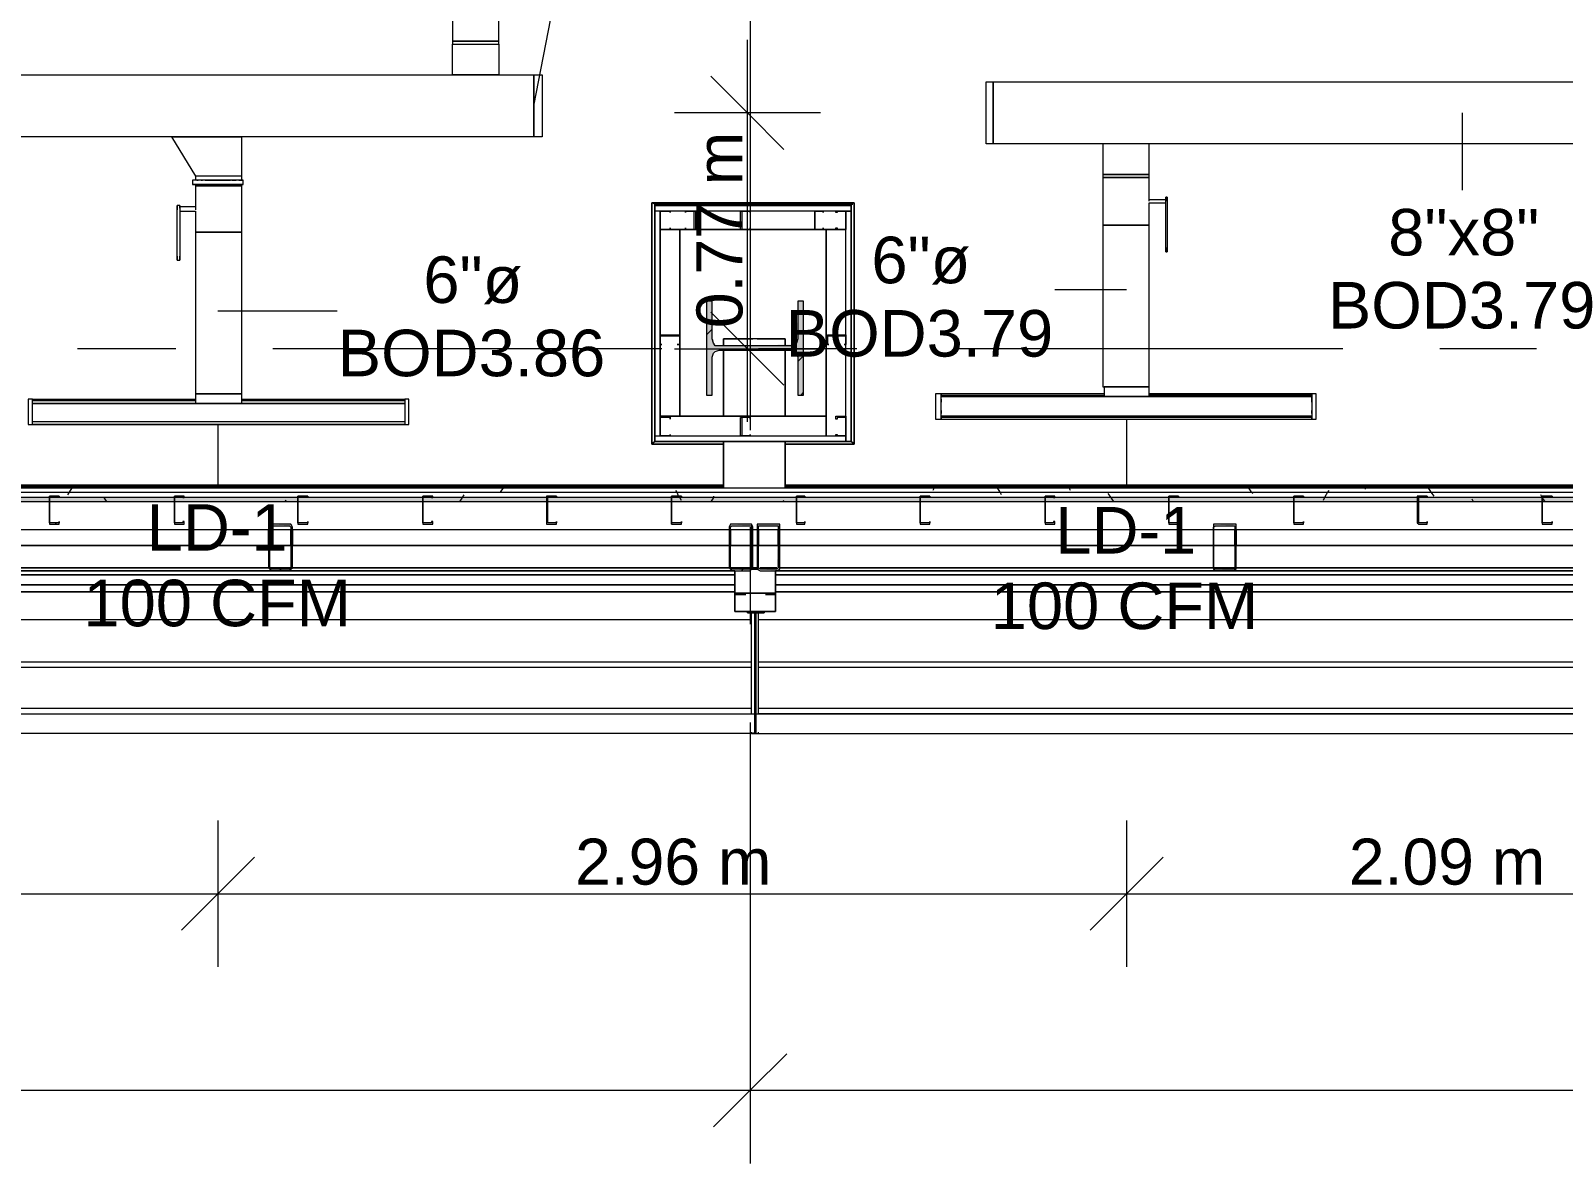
# Model space of a CAD drawing. Header units: metres. Extents: x -2 to 237, y -8 to 52.
# Drawn here: x 35.09 to 40.09, y 7.2 to 10.89 of the extents above; entities that cross this region are included whole.
import ezdxf

# ---------------------------------------------------------------- set-up
doc = ezdxf.new("R2010")
doc.units = ezdxf.units.M
doc.layers.add('HVAC - Ductos', color=5, linetype='Continuous', lineweight=0)
doc.layers.add('PDF4_Text', color=7, linetype='Continuous', lineweight=0)
doc.layers.add('PDF4_Geometry', color=7, linetype='Continuous', lineweight=0, true_color=0xaaaaaa)
doc.layers.add('PDF4_Solid Fills', color=7, linetype='Continuous', lineweight=0, true_color=0xffffff)
doc.styles.add('PDF Helvetica', font='')
doc.styles.get('PDF Helvetica').set_extended_font_data('Helvetica')

msp = doc.modelspace()

# ---------------------------------------------------------------- hatches: boundary and pattern name
at = {"layer": 'PDF4_Solid Fills', "lineweight": 0, "transparency": 33554559}
msp.add_hatch(color=256, dxfattribs=at).paths.add_polyline_path([(37.6145, 9.7028), (37.6145, 10.0098), (37.5961, 10.0098), (37.5915, 9.8769), (37.5824, 9.8678), (37.3258, 9.8632), (37.3258, 9.8724), (37.3212, 9.8724), (37.3212, 9.886), (37.3167, 9.886), (37.3167, 10.0098), (37.2984, 10.0098), (37.2984, 9.7028), (37.3167, 9.7028), (37.3167, 9.8311), (37.3212, 9.8448), (37.3258, 9.8494), (37.5824, 9.8494), (37.5915, 9.8448), (37.5961, 9.8402), (37.5961, 9.7028)])
h = msp.add_hatch(color=256, dxfattribs=at)
h.paths.add_polyline_path([(4.7138, 9.3546), (4.7138, 9.3684), (4.613, 9.3684), (4.613, 9.3546)])
h.paths.add_polyline_path([(51.3915, 9.3684), (51.3915, 9.3546), (52.1978, 9.3546), (52.1978, 9.3684)])
h.paths.add_polyline_path([(52.2024, 9.3684), (52.2024, 9.3546), (54.2275, 9.3546), (54.2275, 9.3684)])
h.paths.add_polyline_path([(54.2321, 9.3684), (54.2321, 9.3546), (56.3763, 9.3546), (56.3763, 9.3684)])
h.paths.add_polyline_path([(49.3618, 9.3684), (49.3618, 9.3546), (51.3869, 9.3546), (51.3869, 9.3684)])
h.paths.add_polyline_path([(47.3321, 9.3684), (47.3321, 9.3546), (49.3572, 9.3546), (49.3572, 9.3684)])
h.paths.add_polyline_path([(46.5212, 9.3684), (46.5212, 9.3546), (47.3275, 9.3546), (47.3275, 9.3684)])
h.paths.add_polyline_path([(44.4915, 9.3684), (44.4915, 9.3546), (46.5166, 9.3546), (46.5166, 9.3684)])
h.paths.add_polyline_path([(42.4619, 9.3684), (42.4619, 9.3546), (44.4869, 9.3546), (44.4869, 9.3684)])
h.paths.add_polyline_path([(41.6509, 9.3684), (41.6509, 9.3546), (42.4573, 9.3546), (42.4573, 9.3684)])
h.paths.add_polyline_path([(39.6212, 9.3684), (39.6212, 9.3546), (41.6463, 9.3546), (41.6463, 9.3684)])
h.paths.add_polyline_path([(36.7806, 9.3684), (36.7806, 9.3546), (39.6167, 9.3546), (39.6167, 9.3684)])
h.paths.add_polyline_path([(34.751, 9.3684), (34.751, 9.3546), (36.776, 9.3546), (36.776, 9.3684)])
h.paths.add_polyline_path([(31.9104, 9.3684), (31.9104, 9.3546), (34.7464, 9.3546), (34.7464, 9.3684)])
h.paths.add_polyline_path([(29.8807, 9.3684), (29.8807, 9.3546), (31.9058, 9.3546), (31.9058, 9.3684)])
h.paths.add_polyline_path([(29.0697, 9.3684), (29.0697, 9.3546), (29.8761, 9.3546), (29.8761, 9.3684)])
h.paths.add_polyline_path([(27.0401, 9.3684), (27.0401, 9.3546), (29.0652, 9.3546), (29.0652, 9.3684)])
h.paths.add_polyline_path([(25.0105, 9.3684), (25.0105, 9.3546), (27.0355, 9.3546), (27.0355, 9.3684)])
h.paths.add_polyline_path([(24.1995, 9.3684), (24.1995, 9.3546), (25.0059, 9.3546), (25.0059, 9.3684)])
h.paths.add_polyline_path([(22.1698, 9.3684), (22.1698, 9.3546), (24.1949, 9.3546), (24.1949, 9.3684)])
h.paths.add_polyline_path([(20.1402, 9.3684), (20.1402, 9.3546), (22.1652, 9.3546), (22.1652, 9.3684)])
h.paths.add_polyline_path([(19.3292, 9.3684), (19.3292, 9.3546), (20.1356, 9.3546), (20.1356, 9.3684)])
h.paths.add_polyline_path([(17.2996, 9.3684), (17.2996, 9.3546), (19.3247, 9.3546), (19.3247, 9.3684)])
h.paths.add_polyline_path([(14.4589, 9.3684), (14.4589, 9.3546), (17.295, 9.3546), (17.295, 9.3684)])
h.paths.add_polyline_path([(12.4293, 9.3684), (12.4293, 9.3546), (14.4543, 9.3546), (14.4543, 9.3684)])
h.paths.add_polyline_path([(9.5887, 9.3684), (9.5887, 9.3546), (12.4247, 9.3546), (12.4247, 9.3684)])
h.paths.add_polyline_path([(7.559, 9.3684), (7.559, 9.3546), (9.5841, 9.3546), (9.5841, 9.3684)])
h.paths.add_polyline_path([(6.7481, 9.3684), (6.7481, 9.3546), (7.5544, 9.3546), (7.5544, 9.3684)])
h.paths.add_polyline_path([(4.7184, 9.3684), (4.7184, 9.3546), (6.7435, 9.3546), (6.7435, 9.3684)])
h = msp.add_hatch(color=256, dxfattribs=at)
h.paths.add_polyline_path([(35.9422, 9.1393), (35.9468, 9.2722), (35.9422, 9.2722)])
h.paths.add_polyline_path([(35.9376, 9.1393), (35.9422, 9.1347), (35.9422, 9.1393)])
h.paths.add_polyline_path([(35.8781, 9.1347), (35.9367, 9.1302), (35.9376, 9.1302), (35.9376, 9.1347)])
h.paths.add_polyline_path([(35.9468, 9.2768), (35.9468, 9.2813), (35.8781, 9.2813)])
h.paths.add_polyline_path([(35.8735, 9.2722), (35.8689, 9.2722), (35.8689, 9.1393)])
h = msp.add_hatch(color=256, dxfattribs=at)
h.paths.add_polyline_path([(37.445, 9.2722), (37.445, 9.1347), (37.4495, 9.2722)])
h.paths.add_polyline_path([(37.3763, 9.2722), (37.3717, 9.2722), (37.3717, 9.1393)])
h.paths.add_polyline_path([(37.4495, 9.2768), (37.4495, 9.2813), (37.445, 9.2813)])
h.paths.add_polyline_path([(37.4404, 9.2768), (37.4404, 9.2813), (37.3763, 9.2813)])
h.paths.add_polyline_path([(37.3809, 9.1347), (37.3809, 9.1393), (37.3763, 9.1393)])
h.paths.add_polyline_path([(37.3809, 9.1347), (37.4395, 9.1302), (37.4404, 9.1302), (37.4404, 9.1347)])
h = msp.add_hatch(color=256, dxfattribs=at)
h.paths.add_polyline_path([(37.5275, 9.1393), (37.5366, 9.1347), (37.5366, 9.2813), (37.4633, 9.2813), (37.4633, 9.1347), (37.4725, 9.1393), (37.4679, 9.1393), (37.4679, 9.2768), (37.5321, 9.2768)])
h.paths.add_polyline_path([(37.4725, 9.1347), (37.5266, 9.1302), (37.5275, 9.1302), (37.5275, 9.1347)])
h = msp.add_hatch(color=256, dxfattribs=at)
h.paths.add_polyline_path([(39.0257, 9.2722), (39.0211, 9.2722), (39.0211, 9.1347), (39.0257, 9.2717)])
h.paths.add_polyline_path([(39.0211, 9.2813), (39.0257, 9.2768), (39.0257, 9.2813)])
h.paths.add_polyline_path([(39.0165, 9.2768), (39.0165, 9.2813), (38.9523, 9.2813)])
h.paths.add_polyline_path([(38.9523, 9.1393), (38.9569, 9.1347), (38.9569, 9.1393)])
h.paths.add_polyline_path([(38.9569, 9.1347), (39.0156, 9.1302), (39.0165, 9.1302), (39.0165, 9.1347)])

# ---------------------------------------------------------------- linework, layer by layer
at = {"layer": 'HVAC - Ductos', "lineweight": 0}
for points in [[(36.7348, 10.6467), (36.8768, 11.3797)], [(37.4404, 11.3018), (37.4404, 11.0636), (37.4404, 10.8299)], [(36.4691, 10.9261), (36.4691, 10.8574), (36.4737, 10.8574), (36.4829, 10.8574), (36.492, 10.8574), (36.5103, 10.8574), (36.5287, 10.8574), (36.547, 10.8574), (36.5653, 10.8574), (36.5836, 10.8574), (36.6019, 10.8574), (36.6111, 10.8574), (36.6203, 10.8574), (36.6203, 11.0086)], [(37.4312, 9.6157), (37.4312, 10.862)], [(37.3121, 10.7428), (37.4312, 10.6237), (37.5503, 10.5046)], [(37.6695, 10.6237), (37.4312, 10.6237), (37.193, 10.6237)], [(39.7633, 10.6237), (39.7633, 10.3718)], [(35.7818, 10.4176), (35.7818, 10.5458), (35.7772, 10.5458), (35.7589, 10.5458), (35.736, 10.5458), (35.704, 10.5458), (35.6306, 10.5458), (35.5986, 10.5458), (35.5757, 10.5458), (35.5574, 10.5458), (35.5528, 10.5458), (35.6306, 10.4176)], [(35.5528, 10.5458), (35.5574, 10.5458), (35.5757, 10.5458), (35.5986, 10.5458), (35.6306, 10.5458), (35.704, 10.5458), (35.736, 10.5458), (35.7589, 10.5458), (35.7772, 10.5458), (35.7818, 10.5458)], [(35.7726, 10.4038), (35.7772, 10.4038), (35.7818, 10.4038), (35.7818, 10.4176), (35.7772, 10.4176), (35.7726, 10.4176), (35.7589, 10.4176), (35.7452, 10.4176), (35.7269, 10.4176), (35.704, 10.4176), (35.6856, 10.4176), (35.6673, 10.4176), (35.6536, 10.4176), (35.6398, 10.4176), (35.6306, 10.4176), (35.6306, 10.4038), (35.626, 10.4038), (35.6215, 10.4038)], [(35.7818, 10.4038), (35.7864, 10.4038), (35.7772, 10.4038), (35.7635, 10.4038), (35.7452, 10.4038), (35.7269, 10.4038), (35.704, 10.4038), (35.6856, 10.4038), (35.6627, 10.4038), (35.649, 10.4038), (35.6352, 10.4038), (35.626, 10.4038), (35.6215, 10.4038), (35.6215, 10.39), (35.626, 10.39), (35.6306, 10.39)], [(35.6352, 10.4038), (35.6398, 10.4038)], [(35.649, 10.4038), (35.6536, 10.4038)], [(35.6627, 10.4038), (35.6673, 10.4038), (35.6856, 10.4038), (35.704, 10.4038), (35.7269, 10.4038), (35.7452, 10.4038)], [(35.681, 10.4176), (35.6764, 10.4176), (35.6719, 10.4176)], [(35.736, 10.4176), (35.7315, 10.4176)], [(35.7498, 10.4038), (35.7589, 10.4038), (35.7635, 10.4038)], [(35.7864, 10.39), (35.7864, 10.4038)], [(38.7965, 10.3351), (38.7965, 10.3396), (38.7416, 10.3396), (38.7416, 10.413), (38.7324, 10.413), (38.7232, 10.413), (38.7049, 10.413), (38.6866, 10.413), (38.6683, 10.413), (38.6499, 10.413), (38.6316, 10.413), (38.6133, 10.413), (38.5995, 10.413), (38.5949, 10.413), (38.5904, 10.413), (38.5904, 10.2572), (38.5949, 10.2572), (38.5995, 10.2572), (38.6133, 10.2572), (38.6316, 10.2572), (38.6499, 10.2572), (38.6683, 10.2572), (38.6866, 10.2572), (38.7049, 10.2572), (38.7232, 10.2572), (38.7324, 10.2572), (38.7416, 10.2572), (38.7416, 10.3305), (38.7965, 10.3305)], [(35.5802, 10.303), (35.6306, 10.303), (35.6306, 10.2343), (35.6398, 10.2343), (35.6536, 10.2343), (35.6673, 10.2343), (35.6856, 10.2343), (35.704, 10.2343), (35.7269, 10.2343), (35.7452, 10.2343), (35.7589, 10.2343), (35.7726, 10.2343), (35.7772, 10.2343), (35.7818, 10.2343), (35.7818, 10.3854), (35.7772, 10.3854), (35.7818, 10.3854), (35.7772, 10.3854), (35.7726, 10.3854), (35.7589, 10.3854), (35.7452, 10.3854), (35.7269, 10.3854), (35.704, 10.3854), (35.6856, 10.3854), (35.6673, 10.3854), (35.6536, 10.3854), (35.6398, 10.3854), (35.6306, 10.3854), (35.6306, 10.3168), (35.5802, 10.3168), (35.5802, 10.3122), (35.5802, 10.3076)], [(35.7818, 10.39), (35.7772, 10.39), (35.7726, 10.39), (35.7589, 10.39), (35.7452, 10.39), (35.7269, 10.39), (35.704, 10.39), (35.6856, 10.39), (35.6673, 10.39), (35.6536, 10.39), (35.6398, 10.39), (35.6306, 10.39), (35.6306, 10.3854), (35.6398, 10.3854), (35.6536, 10.3854), (35.6673, 10.3854), (35.6856, 10.3854), (35.704, 10.3854), (35.7269, 10.3854), (35.7452, 10.3854), (35.7589, 10.3854), (35.7726, 10.3854), (35.7772, 10.3854), (35.7818, 10.3854), (35.7818, 10.39), (35.7772, 10.39), (35.7864, 10.39), (35.7772, 10.39), (35.7635, 10.39), (35.7452, 10.39), (35.7269, 10.39), (35.704, 10.39), (35.6856, 10.39), (35.6627, 10.39), (35.649, 10.39), (35.6352, 10.39), (35.626, 10.39), (35.6215, 10.39)], [(35.5802, 10.3214), (35.5711, 10.3214)], [(35.5711, 10.1564), (35.5711, 10.1518), (35.5711, 10.1472), (35.5711, 10.1427), (35.5711, 10.1472), (35.5711, 10.1518), (35.5711, 10.1564), (35.5711, 10.3076), (35.5711, 10.3122), (35.5711, 10.3168), (35.5711, 10.3214), (35.5711, 10.3168), (35.5711, 10.3122), (35.5711, 10.3076)], [(35.5802, 10.3122), (35.5802, 10.3168), (35.5802, 10.3214), (35.5802, 10.3168), (35.5802, 10.3122), (35.5802, 10.3076), (35.5802, 10.1564), (35.5802, 10.1518), (35.5802, 10.1472), (35.5802, 10.1427), (35.5802, 10.1472), (35.5802, 10.1518), (35.5802, 10.1564)], [(35.6306, 10.3168), (35.6306, 10.3122), (35.6306, 10.3076)], [(38.7416, 10.3351), (38.7416, 10.3396)], [(38.8011, 10.3488), (38.7965, 10.3488)], [(38.7965, 10.1839), (38.7965, 10.3351), (38.7965, 10.3396), (38.7965, 10.3442), (38.7965, 10.3488), (38.7965, 10.3442), (38.7965, 10.3396)], [(38.8011, 10.3351), (38.8011, 10.3396), (38.8011, 10.3442), (38.8011, 10.3488), (38.8011, 10.3442), (38.8011, 10.3396), (38.8011, 10.3351), (38.8011, 10.1839)], [(38.7965, 10.1701), (38.8011, 10.1701)], [(35.5711, 10.1427), (35.5802, 10.1427)], [(38.6683, 10.0465), (38.4346, 10.0465)], [(35.704, 9.9777), (36.0934, 9.9777)], [(37.3121, 9.9731), (37.4312, 9.854), (37.5503, 9.7349)], [(37.193, 9.854), (37.4312, 9.854), (37.6695, 9.854)], [(35.7772, 9.7074), (35.7818, 9.7074)], [(38.0635, 9.6845), (38.0635, 9.7074), (38.0635, 9.7028), (38.5949, 9.7028)], [(38.5949, 9.7074), (38.0635, 9.7074)], [(39.273, 9.6845), (39.273, 9.7074), (39.273, 9.7028), (38.7416, 9.7028)], [(39.273, 9.7074), (38.7416, 9.7074)], [(35.0992, 9.657), (35.0992, 9.6662), (35.0992, 9.6845), (35.0992, 9.6891), (35.6306, 9.6891)], [(35.6306, 9.6845), (35.0992, 9.6845)], [(35.0992, 9.6616), (35.0992, 9.6662), (35.0992, 9.6708)], [(35.7818, 9.6891), (36.3133, 9.6891), (36.3133, 9.6845), (36.3133, 9.6662), (36.3133, 9.657)], [(36.3133, 9.6845), (35.7818, 9.6845)], [(36.3133, 9.6708), (36.3133, 9.6662), (36.3133, 9.6616)], [(36.3133, 9.6341), (36.3133, 9.6249), (36.3133, 9.6066), (35.0992, 9.6066), (36.3133, 9.6066)], [(35.0992, 9.6066), (35.0992, 9.6249), (35.0992, 9.6341)], [(35.0992, 9.6203), (35.0992, 9.6249), (35.0992, 9.6295)], [(35.704, 9.6066), (35.704, 9.4096)], [(36.3133, 9.6295), (36.3133, 9.6249), (36.3133, 9.6203)], [(39.273, 9.6478), (39.273, 9.6249), (39.273, 9.6295), (38.0635, 9.6295), (38.0635, 9.6249), (38.0635, 9.6478)], [(38.0635, 9.6249), (39.273, 9.6249)], [(38.6683, 9.6249), (38.6683, 9.4005)]]:
    msp.add_lwpolyline(points, dxfattribs=at)
for points in [[(36.4691, 10.8482), (36.4737, 10.8482), (36.4829, 10.8482), (36.492, 10.8482), (36.5103, 10.8482), (36.5287, 10.8482), (36.547, 10.8482), (36.5653, 10.8482), (36.5836, 10.8482), (36.6019, 10.8482), (36.6111, 10.8482), (36.6203, 10.8482), (36.6203, 10.8574), (36.6111, 10.8574), (36.6019, 10.8574), (36.5836, 10.8574), (36.5653, 10.8574), (36.547, 10.8574), (36.5287, 10.8574), (36.5103, 10.8574), (36.492, 10.8574), (36.4829, 10.8574), (36.4737, 10.8574), (36.4691, 10.8574)], [(36.6203, 10.8482), (36.6203, 10.7474), (36.6111, 10.7474), (36.6019, 10.7474), (36.5836, 10.7474), (36.5653, 10.7474), (36.547, 10.7474), (36.5287, 10.7474), (36.5103, 10.7474), (36.492, 10.7474), (36.4829, 10.7474), (36.4737, 10.7474), (36.4691, 10.7474), (36.4691, 10.8482), (36.4737, 10.8482), (36.4829, 10.8482), (36.492, 10.8482), (36.5103, 10.8482), (36.5287, 10.8482), (36.547, 10.8482), (36.5653, 10.8482), (36.5836, 10.8482), (36.6019, 10.8482), (36.6111, 10.8482)], [(36.7348, 10.5458), (34.3615, 10.5458), (34.3615, 10.7474), (36.7348, 10.7474)], [(36.7623, 10.7474), (36.7623, 10.5458), (36.7348, 10.5458), (36.7348, 10.7474)], [(38.2101, 10.5229), (38.2101, 10.7245), (38.233, 10.7245), (38.233, 10.5229)], [(40.2673, 10.5229), (38.233, 10.5229), (38.233, 10.7245), (40.2673, 10.7245)], [(38.5904, 10.4221), (38.5949, 10.4221), (38.5995, 10.4221), (38.6133, 10.4221), (38.6316, 10.4221), (38.6499, 10.4221), (38.6683, 10.4221), (38.6866, 10.4221), (38.7049, 10.4221), (38.7232, 10.4221), (38.7324, 10.4221), (38.7416, 10.4221), (38.7416, 10.5229), (38.7324, 10.5229), (38.7232, 10.5229), (38.7049, 10.5229), (38.6866, 10.5229), (38.6683, 10.5229), (38.6499, 10.5229), (38.6316, 10.5229), (38.6133, 10.5229), (38.5995, 10.5229), (38.5949, 10.5229), (38.5904, 10.5229)], [(38.7416, 10.4221), (38.7324, 10.4221), (38.7232, 10.4221), (38.7049, 10.4221), (38.6866, 10.4221), (38.6683, 10.4221), (38.6499, 10.4221), (38.6316, 10.4221), (38.6133, 10.4221), (38.5995, 10.4221), (38.5949, 10.4221), (38.5904, 10.4221), (38.5904, 10.413), (38.5949, 10.413), (38.5995, 10.413), (38.6133, 10.413), (38.6316, 10.413), (38.6499, 10.413), (38.6683, 10.413), (38.6866, 10.413), (38.7049, 10.413), (38.7232, 10.413), (38.7324, 10.413), (38.7416, 10.413)], [(38.7416, 10.2572), (38.7324, 10.2572), (38.7232, 10.2572), (38.7049, 10.2572), (38.6866, 10.2572), (38.6683, 10.2572), (38.6499, 10.2572), (38.6316, 10.2572), (38.6133, 10.2572), (38.5995, 10.2572), (38.5949, 10.2572), (38.5904, 10.2572), (38.5904, 9.7303), (38.5949, 9.7303), (38.5995, 9.7303), (38.6133, 9.7303), (38.6316, 9.7303), (38.6499, 9.7303), (38.6683, 9.7303), (38.6866, 9.7303), (38.7049, 9.7303), (38.7232, 9.7303), (38.7324, 9.7303), (38.7416, 9.7303)], [(35.6306, 9.6754), (35.6352, 9.6754), (35.6398, 9.6754), (35.6536, 9.6754), (35.6673, 9.6754), (35.6856, 9.6754), (35.704, 9.6754), (35.7269, 9.6754), (35.7406, 9.6754), (35.7589, 9.6754), (35.7681, 9.6754), (35.7772, 9.6754), (35.7818, 9.6754), (35.7818, 9.7074), (35.7772, 9.7074), (35.7681, 9.7074), (35.7589, 9.7074), (35.7406, 9.7074), (35.7269, 9.7074), (35.704, 9.7074), (35.6856, 9.7074), (35.6673, 9.7074), (35.6536, 9.7074), (35.6398, 9.7074), (35.6352, 9.7074), (35.6306, 9.7074), (35.6398, 9.7074), (35.6536, 9.7074), (35.6673, 9.7074), (35.6856, 9.7074), (35.704, 9.7074), (35.7269, 9.7074), (35.7452, 9.7074), (35.7589, 9.7074), (35.7726, 9.7074), (35.7772, 9.7074), (35.7818, 9.7074), (35.7818, 10.2343), (35.7772, 10.2343), (35.7726, 10.2343), (35.7589, 10.2343), (35.7452, 10.2343), (35.7269, 10.2343), (35.704, 10.2343), (35.6856, 10.2343), (35.6673, 10.2343), (35.6536, 10.2343), (35.6398, 10.2343), (35.6306, 10.2343), (35.6306, 9.7074)], [(38.7965, 10.1839), (38.7965, 10.1793), (38.7965, 10.1747), (38.7965, 10.1701), (38.7965, 10.1747), (38.7965, 10.1793)], [(38.8011, 10.1839), (38.8011, 10.1793), (38.8011, 10.1747), (38.8011, 10.1701), (38.8011, 10.1747), (38.8011, 10.1793)], [(38.0451, 9.6249), (38.0635, 9.6249), (38.0635, 9.7074), (38.0451, 9.7074)], [(38.5949, 9.6982), (38.6041, 9.6982), (38.6133, 9.6982), (38.6316, 9.6982), (38.6499, 9.6982), (38.6683, 9.6982), (38.6866, 9.6982), (38.7049, 9.6982), (38.7187, 9.6982), (38.7324, 9.6982), (38.7416, 9.6982), (38.7416, 9.7303), (38.7324, 9.7303), (38.7187, 9.7303), (38.7049, 9.7303), (38.6866, 9.7303), (38.6683, 9.7303), (38.6499, 9.7303), (38.6316, 9.7303), (38.6133, 9.7303), (38.6041, 9.7303), (38.5949, 9.7303)], [(39.2868, 9.6249), (39.2868, 9.7074), (39.273, 9.7074), (39.273, 9.6249)], [(35.0854, 9.6066), (35.0992, 9.6066), (35.0992, 9.6891), (35.0854, 9.6891)], [(35.0992, 9.6754), (36.3133, 9.6754), (35.0992, 9.6754), (36.3133, 9.6754), (36.3133, 9.6157), (35.0992, 9.6157)], [(36.327, 9.6066), (36.327, 9.6891), (36.3133, 9.6891), (36.3133, 9.6066)], [(38.0635, 9.6982), (39.273, 9.6982), (38.0635, 9.6982), (39.273, 9.6982), (39.273, 9.6341), (38.0635, 9.6341)], [(38.0635, 9.6891), (38.0635, 9.6845), (38.0635, 9.6799), (38.0635, 9.6845)], [(38.0635, 9.6524), (38.0635, 9.6478), (38.0635, 9.6433), (38.0635, 9.6478)], [(39.273, 9.6799), (39.273, 9.6845), (39.273, 9.6891), (39.273, 9.6845)], [(39.273, 9.6433), (39.273, 9.6478), (39.273, 9.6524), (39.273, 9.6478)]]:
    msp.add_lwpolyline(points, close=True, dxfattribs=at)
at = {"layer": 'HVAC - Ductos', "color": 252, "lineweight": 0, "true_color": 0x939598}
for points in [[(35.704, 8.3146), (35.704, 8.0763), (35.704, 7.8381)], [(38.6683, 8.3146), (38.6683, 8.0763), (38.6683, 7.8381)], [(35.8231, 8.1954), (35.704, 8.0763), (35.5848, 7.9572)], [(38.7874, 8.1954), (38.6683, 8.0763), (38.5491, 7.9572)], [(6.6289, 8.0763), (17.4508, 8.0763), (19.4621, 8.0763), (21.7666, 8.0763), (23.8742, 8.0763), (26.866, 8.0763), (29.0606, 8.0763), (31.5576, 8.0763), (33.6377, 8.0763), (35.704, 8.0763), (38.6683, 8.0763), (40.7575, 8.0763), (43.1582, 8.0763), (45.165, 8.0763), (47.9644, 8.0763), (49.9391, 8.0763), (52.3582, 8.0763), (54.7452, 8.0763), (56.0876, 8.0763)], [(37.4404, 7.6732), (37.4404, 7.4349), (37.4404, 7.1967)], [(37.5595, 7.554), (37.4404, 7.4349), (37.3212, 7.3158)], [(6.6289, 7.4349), (16.0625, 7.4349), (25.2579, 7.4349), (37.4404, 7.4349), (46.6541, 7.4349), (56.0876, 7.4349)]]:
    msp.add_lwpolyline(points, dxfattribs=at)
at = {"layer": 'PDF4_Geometry', "lineweight": 0}
for points in [[(37.4404, 10.8574), (37.4404, 9.5883)], [(37.1288, 10.3214), (37.1288, 9.5516), (37.1288, 10.3214)], [(37.7702, 10.3214), (37.1288, 10.3214), (37.7702, 10.3214)], [(37.7702, 9.5516), (37.7702, 10.3214), (37.7702, 9.5516)], [(31.4064, 9.4005), (37.3533, 9.4005), (31.4064, 9.4005), (37.3533, 9.4005), (31.4064, 9.4005), (37.3533, 9.4005), (31.4064, 9.4005), (37.3533, 9.4005), (31.4064, 9.4005), (31.4064, 9.9777)], [(37.2984, 9.8998), (37.3167, 9.9182)], [(35.5665, 9.854), (35.2458, 9.854)], [(37.1517, 9.854), (35.8827, 9.854)], [(37.4771, 9.886), (37.4725, 9.886), (37.4679, 9.886), (37.4633, 9.886), (37.4679, 9.886), (37.4725, 9.886), (37.4771, 9.886), (37.5549, 9.886), (37.3533, 9.886), (37.4358, 9.886), (37.4404, 9.886), (37.445, 9.886), (37.4495, 9.886), (37.445, 9.886), (37.4404, 9.886), (37.4358, 9.886)], [(37.7886, 9.854), (37.4679, 9.854)], [(37.5549, 9.8632), (37.5549, 9.886), (37.5549, 9.8632)], [(39.3738, 9.854), (38.1047, 9.854)], [(40.0061, 9.854), (39.6899, 9.854)], [(37.5961, 9.8128), (37.6145, 9.8311)], [(37.6053, 9.7028), (37.6145, 9.712)], [(37.3533, 9.5516), (37.1288, 9.5516), (37.3533, 9.5516)], [(37.3533, 9.5516), (37.1288, 9.5516), (37.3533, 9.5516)], [(37.1288, 9.5516), (37.7702, 9.5516), (37.1288, 9.5516)], [(37.5549, 9.5425), (37.7794, 9.5425)], [(37.5549, 9.5425), (37.7794, 9.5425)], [(4.613, 9.4005), (56.3763, 9.4005)], [(37.5549, 9.4005), (46.5487, 9.4005)], [(37.5549, 9.4005), (46.5487, 9.4005)], [(46.5487, 9.4005), (37.5549, 9.4005)], [(37.5549, 9.4005), (46.5487, 9.4005)], [(46.5487, 9.4005), (37.5549, 9.4005)], [(37.5549, 9.4005), (46.5487, 9.4005)], [(37.5549, 9.4005), (46.5487, 9.4005)], [(46.5487, 9.4005), (37.5549, 9.4005)], [(4.613, 9.3867), (56.3763, 9.3867)], [(36.776, 9.3684), (36.3729, 9.3684), (35.9651, 9.3684), (35.562, 9.3684), (35.1542, 9.3684), (34.751, 9.3684)], [(36.776, 9.3546), (36.3729, 9.3546), (35.9651, 9.3546), (35.562, 9.3546), (35.1542, 9.3546), (34.751, 9.3546)], [(39.6167, 9.3684), (39.2135, 9.3684), (38.8057, 9.3684), (38.4025, 9.3684), (37.9948, 9.3684), (37.5915, 9.3684), (37.1838, 9.3684), (36.7806, 9.3684)], [(39.6167, 9.3546), (39.2135, 9.3546), (38.8057, 9.3546), (38.4025, 9.3546), (37.9948, 9.3546), (37.5915, 9.3546), (37.1838, 9.3546), (36.7806, 9.3546)], [(41.6463, 9.3684), (41.2431, 9.3684), (40.8354, 9.3684), (40.4322, 9.3684), (40.0244, 9.3684), (39.6212, 9.3684)], [(41.6463, 9.3546), (41.2431, 9.3546), (40.8354, 9.3546), (40.4322, 9.3546), (40.0244, 9.3546), (39.6212, 9.3546)], [(56.3763, 9.263), (4.613, 9.263)], [(35.8689, 9.2126), (35.8689, 9.263)], [(35.8735, 9.263), (35.8735, 9.2126)], [(35.9422, 9.2126), (35.9422, 9.263)], [(35.9468, 9.263), (35.9468, 9.2126)], [(37.3717, 9.263), (37.3717, 9.2126)], [(37.3763, 9.263), (37.3763, 9.2126)], [(37.4404, 9.2722), (37.4404, 8.956)], [(37.445, 9.2126), (37.445, 9.263)], [(37.4495, 9.2126), (37.4495, 9.263)], [(37.4633, 9.263), (37.4633, 9.2126)], [(37.4679, 9.263), (37.4679, 9.2126)], [(37.5321, 9.2126), (37.5321, 9.263)], [(37.5321, 9.2492), (37.5366, 9.2538)], [(37.5366, 9.2126), (37.5366, 9.263)], [(39.0211, 9.2126), (39.0211, 9.263)], [(39.0257, 9.263), (39.0257, 9.2126)], [(39.0211, 9.2309), (39.0257, 9.2355)], [(35.9422, 9.1667), (35.9468, 9.1713)], [(37.445, 9.1622), (37.4495, 9.1667)], [(37.4633, 9.1805), (37.4679, 9.1851)], [(38.9523, 9.1576), (38.9523, 9.1622)], [(35.9055, 9.1301), (35.9101, 9.1347)], [(37.4129, 9.1301), (37.4175, 9.1347)], [(37.445, 9.1347), (37.4679, 9.1347), (37.445, 9.1347)], [(37.445, 9.1347), (37.4679, 9.1347), (37.445, 9.1347)], [(35.8918, 9.0614), (35.9697, 9.0614)], [(38.9478, 9.0614), (39.0257, 9.0614)], [(34.4211, 8.6628), (37.445, 8.6628), (37.445, 8.9927), (37.4541, 8.9927), (37.4587, 8.9927), (37.4587, 8.6628), (37.4587, 8.6445), (37.4587, 8.6307), (37.4587, 8.6169), (37.4587, 8.6078), (37.4587, 8.6032), (37.4587, 8.5986), (34.4073, 8.5986)], [(37.445, 8.9697), (34.4211, 8.9697)], [(37.445, 8.9927), (37.4312, 8.9927), (37.4312, 8.9973), (37.4312, 8.9927), (37.4817, 8.9927), (37.4862, 8.9927), (37.4862, 8.9973), (37.4862, 8.9927), (37.4817, 8.9927), (37.4312, 8.9927), (37.445, 8.9927), (37.4541, 8.9927), (37.4587, 8.9927), (37.4725, 8.9927), (37.4587, 8.9927)], [(37.4404, 8.9927), (37.4312, 8.9927), (37.4404, 8.9927)], [(37.4404, 8.9927), (37.4312, 8.9927), (37.4404, 8.9927)], [(37.4541, 8.9927), (37.4541, 8.6628)], [(40.5101, 8.6628), (37.4679, 8.6628), (37.4679, 8.9927), (37.4817, 8.9927), (37.4771, 8.9927), (37.4817, 8.9927), (37.4679, 8.9927)], [(40.5101, 8.9697), (37.4679, 8.9697)], [(34.4211, 8.8323), (37.445, 8.8323)], [(37.445, 8.814), (34.4211, 8.814)], [(37.4679, 8.8323), (40.5101, 8.8323)], [(40.5101, 8.814), (37.4679, 8.814)], [(34.4073, 8.6628), (37.4587, 8.6628), (37.4541, 8.6628), (40.5238, 8.6628), (40.5192, 8.6628), (43.5935, 8.6628), (43.5844, 8.6628), (46.6587, 8.6628), (46.6541, 8.6628), (49.7237, 8.6628), (49.7192, 8.6628), (52.7888, 8.6628), (52.7842, 8.6628), (55.8539, 8.6628), (55.8493, 8.6628), (56.3762, 8.6628)], [(34.4211, 8.6812), (37.445, 8.6812)], [(37.4587, 8.6628), (37.4541, 8.6628), (37.4541, 8.6445), (37.4541, 8.6307), (37.4541, 8.6169), (37.4541, 8.6078), (37.4541, 8.6032), (37.4541, 8.5986), (40.5238, 8.5986)], [(37.4679, 8.6812), (40.5101, 8.6812)], [(37.4404, 8.6353), (37.4404, 7.7327)], [(37.445, 8.6032), (37.445, 8.5986), (37.4541, 8.5986), (37.4541, 8.6032)], [(37.4587, 8.6032), (37.4587, 8.5986), (37.4679, 8.5986), (37.4679, 8.6032)]]:
    msp.add_lwpolyline(points, dxfattribs=at)
for points in [[(37.7702, 9.5516), (37.7702, 10.3214), (37.7702, 9.5516), (37.7748, 9.5471), (37.7794, 9.5425), (37.7794, 10.3305), (37.1197, 10.3305), (37.7794, 10.3305), (37.7748, 10.3305), (37.7702, 10.3259), (37.7702, 10.3214), (37.1288, 10.3214), (37.7702, 10.3214), (37.1288, 10.3214), (37.7702, 10.3214), (37.7702, 10.2434)], [(37.1197, 10.3305), (37.1243, 10.3305), (37.1288, 10.3259), (37.1243, 10.3305), (37.1197, 10.3305), (37.1197, 9.5425), (37.1243, 9.5425), (37.1197, 9.5425), (37.1197, 10.3305), (37.7794, 10.3305)], [(37.1288, 10.303), (37.1288, 10.3214), (37.7702, 10.3214), (37.1288, 10.3214), (37.1288, 9.5516), (37.1288, 10.3214), (37.1288, 9.5516), (37.1288, 9.5699), (37.752, 9.5699), (37.752, 9.5516), (37.1288, 9.5516), (37.1288, 10.3214), (37.1288, 10.3259), (37.1243, 10.3305), (37.1197, 10.3305), (37.1243, 10.3305), (37.1288, 10.3259), (37.1288, 10.3214), (37.1288, 9.5516), (37.1288, 10.3259), (37.1288, 9.5516), (37.1243, 9.5471), (37.1288, 9.5516), (37.3533, 9.5516), (37.1288, 9.5516), (37.1243, 9.5471), (37.1243, 9.5425), (37.1197, 9.5425), (37.3533, 9.5425), (37.1197, 9.5425), (37.1197, 10.3305), (37.1197, 9.5425), (37.3533, 9.5425), (37.1197, 9.5425), (37.1243, 9.5425), (37.1243, 9.5471), (37.1288, 9.5516), (37.3533, 9.5516), (37.1288, 9.5516), (37.6878, 9.5516), (37.7702, 9.5516), (37.5549, 9.5516), (37.7702, 9.5516), (37.7748, 9.5471), (37.7702, 9.5516), (37.5549, 9.5516), (37.7702, 9.5516), (37.5549, 9.5516), (37.7702, 9.5516), (37.5549, 9.5516), (37.7702, 9.5516), (37.752, 9.5516), (37.752, 10.303), (37.7702, 10.303), (37.7702, 9.5516), (37.7702, 10.3214), (37.1288, 10.3214), (37.7702, 10.3214), (37.7702, 10.3259), (37.7748, 10.3305), (37.7794, 10.3305), (37.7794, 9.5425), (37.7794, 10.3305), (37.7794, 9.5425), (37.7748, 9.5471), (37.7702, 9.5516), (37.7702, 10.3214), (37.7702, 9.5516), (37.7702, 10.3259), (37.7748, 10.3259), (37.7702, 10.3259), (37.1288, 10.3259), (37.7702, 10.3259), (37.7702, 9.5516), (37.7702, 10.3214), (37.7702, 10.303)], [(37.1288, 10.2434), (37.1288, 9.6341), (37.1288, 9.5516), (37.1288, 10.3214)], [(37.1471, 10.303), (37.1288, 10.303), (37.1288, 9.5699), (37.1471, 9.5699)], [(37.1471, 10.2434), (37.1471, 10.303), (37.1792, 10.303), (37.1792, 10.2984), (37.1792, 10.303), (37.1471, 10.303), (37.1471, 10.2434), (37.1792, 10.2434)], [(37.752, 10.2434), (37.6878, 10.2434), (37.6878, 9.6341), (37.6878, 10.2434), (37.752, 10.2434), (37.752, 10.303), (37.1471, 10.303), (37.1471, 10.2434), (37.2113, 10.2434), (37.6878, 10.2434), (37.2113, 10.2434), (37.2113, 9.6341), (37.1471, 9.6341), (37.2113, 9.6341), (37.2113, 10.2434), (37.1471, 10.2434), (37.1471, 9.6341), (37.1471, 9.5699), (37.6878, 9.5699), (37.752, 9.5699)], [(37.2572, 10.2434), (37.2572, 10.303), (37.2296, 10.303), (37.2296, 10.2984), (37.2296, 10.303), (37.2572, 10.303), (37.2617, 10.303), (37.2617, 10.2434), (37.2572, 10.2434), (37.2296, 10.2434)], [(37.4129, 10.2434), (37.4083, 10.2434), (37.4083, 10.303), (37.4129, 10.303), (37.4404, 10.303), (37.4404, 10.2984), (37.4404, 10.303), (37.4129, 10.303), (37.4129, 10.2434), (37.4404, 10.2434)], [(37.6512, 10.2434), (37.6512, 10.303), (37.6786, 10.303), (37.6786, 10.2984), (37.6786, 10.303), (37.6512, 10.303), (37.6512, 10.2434), (37.6786, 10.2434)], [(37.752, 10.303), (37.752, 10.2434), (37.7199, 10.2434), (37.7199, 10.248), (37.7244, 10.248), (37.7244, 10.2434), (37.752, 10.2434), (37.752, 10.303), (37.7244, 10.303), (37.7244, 10.2984), (37.7199, 10.2984), (37.7199, 10.303)], [(37.1792, 10.248), (37.1792, 10.2434)], [(37.2296, 10.248), (37.2296, 10.2434)], [(37.4404, 10.248), (37.4404, 10.2434)], [(37.6786, 10.248), (37.6786, 10.2434)], [(37.6145, 9.7028), (37.6145, 10.0098), (37.5961, 10.0098), (37.5961, 9.886), (37.5915, 9.8724), (37.5824, 9.8632), (37.5733, 9.8632), (37.3396, 9.8632), (37.3258, 9.8632), (37.3212, 9.8724), (37.3167, 9.886), (37.3167, 10.0098), (37.2984, 10.0098), (37.2984, 9.7028), (37.3167, 9.7028), (37.3167, 9.8265), (37.3212, 9.8402), (37.3258, 9.8448), (37.3396, 9.8494), (37.5733, 9.8494), (37.5824, 9.8448), (37.5915, 9.8402), (37.5961, 9.8265), (37.5961, 9.7028)], [(37.1471, 9.8952), (37.1471, 9.8998), (37.2068, 9.8998), (37.2113, 9.8998), (37.2113, 9.8952), (37.2113, 9.8678), (37.2022, 9.8678), (37.2113, 9.8678), (37.2113, 9.8952), (37.2068, 9.8952), (37.1471, 9.8952), (37.1471, 9.8678)], [(37.1517, 9.8678), (37.1471, 9.8678)], [(37.3533, 9.8632), (37.3533, 9.886)], [(37.6878, 9.8952), (37.6924, 9.8952), (37.6924, 9.8998), (37.752, 9.8998), (37.752, 9.8952), (37.752, 9.8678), (37.7474, 9.8678), (37.752, 9.8678), (37.752, 9.8952), (37.6924, 9.8952), (37.6924, 9.8678), (37.6969, 9.8678), (37.6878, 9.8678)], [(37.3533, 9.6341), (37.3533, 9.8494)], [(37.5549, 9.6341), (37.5549, 9.8494)], [(37.1471, 9.5699), (37.1471, 9.6295), (37.1471, 9.6341), (37.1792, 9.6341), (37.1792, 9.6249), (37.1792, 9.6295), (37.1471, 9.6295), (37.1471, 9.5699), (37.1792, 9.5699)], [(37.6878, 9.5699), (37.6878, 9.6341), (37.2113, 9.6341), (37.6878, 9.6341)], [(37.4129, 9.5699), (37.4083, 9.5699), (37.4083, 9.6295), (37.4129, 9.6295), (37.4129, 9.6341), (37.4404, 9.6341), (37.4404, 9.6249), (37.4404, 9.6295), (37.4129, 9.6295), (37.4129, 9.5699), (37.4404, 9.5699)], [(37.752, 9.6341), (37.752, 9.6295), (37.752, 9.5699), (37.7199, 9.5699), (37.7199, 9.5745), (37.7244, 9.5745), (37.7244, 9.5699), (37.752, 9.5699), (37.752, 9.6295), (37.7244, 9.6295), (37.7244, 9.6249), (37.7199, 9.6249), (37.7199, 9.6341)], [(37.1792, 9.5745), (37.1792, 9.5699)], [(37.3533, 9.4005), (37.3533, 9.5516)], [(37.4404, 9.5745), (37.4404, 9.5699)], [(37.5549, 9.4005), (37.5549, 9.5516)], [(37.7794, 9.5425), (37.5549, 9.5425)], [(31.4064, 9.4096), (37.3533, 9.4096)], [(31.4064, 9.4096), (37.3533, 9.4096)], [(31.4064, 9.405), (37.3533, 9.405)], [(37.5549, 9.4096), (46.5487, 9.4096)], [(37.5549, 9.4096), (46.5487, 9.4096)], [(37.5549, 9.405), (46.5487, 9.405)], [(35.1862, 9.3729), (35.1542, 9.3729), (35.1542, 9.2859), (35.1542, 9.2813), (35.1862, 9.2813), (35.1862, 9.2904), (35.1862, 9.2859), (35.1542, 9.2859), (35.1542, 9.3729), (35.1862, 9.3729), (35.1862, 9.3684)], [(35.594, 9.3729), (35.562, 9.3729), (35.562, 9.2859), (35.562, 9.2813), (35.594, 9.2813), (35.594, 9.2904), (35.5894, 9.2904), (35.5894, 9.2859), (35.562, 9.2859), (35.562, 9.3729), (35.5894, 9.3729), (35.5894, 9.3684), (35.594, 9.3684)], [(35.9972, 9.3729), (35.9697, 9.3729), (35.9651, 9.3729), (35.9651, 9.2859), (35.9651, 9.2813), (35.9697, 9.2813), (35.9972, 9.2813), (35.9972, 9.2904), (35.9972, 9.2859), (35.9697, 9.2859), (35.9651, 9.2859), (35.9651, 9.3729), (35.9697, 9.3729), (35.9972, 9.3729), (35.9972, 9.3684)], [(36.4049, 9.3729), (36.3729, 9.3729), (36.3729, 9.2859), (36.3729, 9.2813), (36.4049, 9.2813), (36.4049, 9.2904), (36.4003, 9.2904), (36.4003, 9.2859), (36.3729, 9.2859), (36.3729, 9.3729), (36.4003, 9.3729), (36.4003, 9.3684), (36.4049, 9.3684)], [(36.8081, 9.3729), (36.7806, 9.3729), (36.776, 9.3729), (36.776, 9.2859), (36.776, 9.2813), (36.7806, 9.2813), (36.8081, 9.2813), (36.8081, 9.2904), (36.8081, 9.2859), (36.7806, 9.2859), (36.7806, 9.3729), (36.8081, 9.3729), (36.8081, 9.3684)], [(37.2159, 9.3729), (37.1838, 9.3729), (37.1838, 9.2859), (37.1838, 9.2813), (37.2159, 9.2813), (37.2159, 9.2904), (37.2159, 9.2859), (37.1838, 9.2859), (37.1838, 9.3729), (37.2159, 9.3729), (37.2159, 9.3684)], [(37.6191, 9.3729), (37.5915, 9.3729), (37.5915, 9.2859), (37.5915, 9.2813), (37.6191, 9.2813), (37.6191, 9.2904), (37.6191, 9.2859), (37.5915, 9.2859), (37.5915, 9.3729), (37.6191, 9.3729), (37.6191, 9.3684)], [(38.0269, 9.3729), (37.9993, 9.3729), (37.9948, 9.3729), (37.9948, 9.2859), (37.9948, 9.2813), (37.9993, 9.2813), (38.0269, 9.2813), (38.0269, 9.2904), (38.0269, 9.2859), (37.9993, 9.2859), (37.9948, 9.2859), (37.9948, 9.3729), (37.9993, 9.3729), (38.0269, 9.3729), (38.0269, 9.3684)], [(38.4346, 9.3729), (38.4025, 9.3729), (38.4025, 9.2859), (38.4025, 9.2813), (38.4346, 9.2813), (38.4346, 9.2904), (38.43, 9.2904), (38.43, 9.2859), (38.4025, 9.2859), (38.4025, 9.3729), (38.43, 9.3729), (38.43, 9.3684), (38.4346, 9.3684)], [(38.8378, 9.3729), (38.8103, 9.3729), (38.8057, 9.3729), (38.8057, 9.2859), (38.8057, 9.2813), (38.8103, 9.2813), (38.8378, 9.2813), (38.8378, 9.2904), (38.8378, 9.2859), (38.8103, 9.2859), (38.8057, 9.2859), (38.8057, 9.3729), (38.8103, 9.3729), (38.8378, 9.3729), (38.8378, 9.3684)], [(39.2455, 9.3729), (39.2135, 9.3729), (39.2135, 9.2859), (39.2135, 9.2813), (39.2455, 9.2813), (39.2455, 9.2904), (39.2455, 9.2859), (39.2135, 9.2859), (39.2135, 9.3729), (39.2455, 9.3729), (39.2455, 9.3684)], [(39.6487, 9.3729), (39.6212, 9.3729), (39.6167, 9.3729), (39.6167, 9.2859), (39.6212, 9.2813), (39.6487, 9.2813), (39.6487, 9.2904), (39.6487, 9.2859), (39.6212, 9.2859), (39.6212, 9.3729), (39.6487, 9.3729), (39.6487, 9.3684)], [(40.0565, 9.3729), (40.0244, 9.3729), (40.0244, 9.2859), (40.0244, 9.2813), (40.0565, 9.2813), (40.0565, 9.2904), (40.0565, 9.2859), (40.0244, 9.2859), (40.0244, 9.3729), (40.0565, 9.3729), (40.0565, 9.3684)], [(35.8689, 9.1393), (35.8735, 9.1347), (35.8781, 9.1301), (35.9376, 9.1301), (35.9422, 9.1347), (35.9468, 9.1393), (35.9468, 9.2722), (35.9422, 9.2813), (35.9376, 9.2813), (35.8781, 9.2813), (35.8735, 9.2813), (35.8689, 9.2722)], [(35.9376, 9.1347), (35.8781, 9.1347), (35.8735, 9.1347), (35.8735, 9.1393), (35.8735, 9.2722), (35.8735, 9.2768), (35.8781, 9.2768), (35.9376, 9.2768), (35.9422, 9.2722), (35.9422, 9.1393)], [(37.4404, 9.2813), (37.3809, 9.2813), (37.3763, 9.2813), (37.3717, 9.2722), (37.3717, 9.1393), (37.3763, 9.1347), (37.3809, 9.1301), (37.4404, 9.1301), (37.445, 9.1347), (37.4495, 9.1393), (37.4495, 9.2722), (37.445, 9.2813)], [(37.3763, 9.2722), (37.3809, 9.2768), (37.4404, 9.2768), (37.445, 9.2768), (37.445, 9.2722), (37.445, 9.1393), (37.445, 9.1347), (37.4404, 9.1347), (37.3809, 9.1347), (37.3763, 9.1393)], [(37.5275, 9.2813), (37.4725, 9.2813), (37.4633, 9.2813), (37.4633, 9.2722), (37.4633, 9.1439), (37.4633, 9.1347), (37.4725, 9.1301), (37.5275, 9.1301), (37.5366, 9.1347), (37.5366, 9.1439), (37.5366, 9.2722), (37.5366, 9.2813)], [(37.5275, 9.2768), (37.5321, 9.2768), (37.5321, 9.2722), (37.5321, 9.1439), (37.5321, 9.1393), (37.5275, 9.1347), (37.4725, 9.1347), (37.4679, 9.1393), (37.4679, 9.1439), (37.4679, 9.2722), (37.4679, 9.2768), (37.4725, 9.2768)], [(39.0257, 9.2722), (39.0257, 9.2813), (39.0165, 9.2813), (38.9569, 9.2813), (38.9523, 9.2813), (38.9523, 9.2722), (38.9523, 9.1393), (38.9523, 9.1347), (38.9569, 9.1301), (39.0165, 9.1301), (39.0257, 9.1347), (39.0257, 9.1393)], [(38.9569, 9.2768), (39.0165, 9.2768), (39.0211, 9.2768), (39.0211, 9.2722), (39.0211, 9.1393), (39.0211, 9.1347), (39.0165, 9.1347), (38.9569, 9.1347), (38.9523, 9.1393), (38.9523, 9.2722)], [(38.9523, 9.2126), (38.9523, 9.263)], [(35.8689, 9.2126), (34.4348, 9.2126)], [(35.9285, 9.2126), (35.8735, 9.2126), (35.9285, 9.2126), (35.9422, 9.2126)], [(35.9468, 9.2126), (37.3717, 9.2126)], [(37.3763, 9.2126), (37.445, 9.2126)], [(37.4633, 9.2126), (37.4541, 9.2126), (37.4495, 9.2126), (37.4541, 9.2126)], [(37.5321, 9.2126), (37.4679, 9.2126)], [(39.0211, 9.2126), (38.989, 9.2126), (38.9523, 9.2126), (37.5366, 9.2126), (38.9523, 9.2126), (38.989, 9.2126)], [(40.4826, 9.2126), (39.0257, 9.2126)], [(35.8689, 9.1393), (34.4348, 9.1393)], [(35.9285, 9.1301), (34.4761, 9.1301)], [(35.9285, 9.1164), (34.4761, 9.1164)], [(35.9285, 9.1393), (35.8735, 9.1393)], [(37.3717, 9.1393), (35.9422, 9.1393), (35.9285, 9.1393), (35.9422, 9.1393)], [(37.39, 9.1301), (35.9285, 9.1301)], [(37.39, 9.1164), (35.9285, 9.1164)], [(37.445, 9.1393), (37.3763, 9.1393)], [(37.39, 9.1301), (37.39, 9.0614), (37.39, 9.0568), (37.39, 9.0522), (37.39, 9.0477), (37.39, 8.9973), (37.4312, 8.9973), (37.4312, 8.9927), (37.4312, 8.9973), (37.39, 8.9973), (37.39, 9.0477), (37.39, 9.0522), (37.39, 9.0568), (37.39, 9.0614)], [(37.445, 9.1347), (37.4679, 9.1347)], [(37.4541, 9.1393), (37.4495, 9.1393)], [(37.4633, 9.1393), (37.4541, 9.1393)], [(37.5275, 9.1393), (37.4725, 9.1393)], [(37.5229, 8.9973), (37.4817, 8.9973), (37.5229, 8.9973), (37.5229, 9.0477), (37.5229, 9.0522), (37.5229, 9.0568), (37.5229, 9.0614), (37.5229, 9.1301), (37.5229, 9.0614), (37.5229, 9.0568), (37.5229, 9.0522), (37.5229, 9.0477)], [(38.989, 9.1301), (37.5229, 9.1301)], [(38.989, 9.1164), (37.5229, 9.1164)], [(38.989, 9.1393), (38.9523, 9.1393), (37.5366, 9.1393), (38.9523, 9.1393)], [(39.0211, 9.1393), (38.989, 9.1393)], [(40.4551, 9.1301), (38.989, 9.1301)], [(40.4551, 9.1164), (38.989, 9.1164)], [(40.4826, 9.1393), (39.0257, 9.1393)], [(35.9285, 9.0843), (34.4761, 9.0843)], [(37.39, 9.0614), (35.9285, 9.0614), (34.4761, 9.0614), (35.9285, 9.0614)], [(37.39, 9.0843), (35.9285, 9.0843)], [(37.39, 9.0568), (37.5229, 9.0568)], [(37.4266, 9.0522), (37.39, 9.0522)], [(37.5229, 9.0522), (37.4908, 9.0522)], [(38.989, 9.0843), (37.5229, 9.0843)], [(38.989, 9.0614), (37.5229, 9.0614), (38.989, 9.0614), (40.4551, 9.0614)], [(40.4551, 9.0843), (38.989, 9.0843)], [(37.422, 8.9973), (37.4266, 8.9973), (37.4312, 8.9973), (37.4266, 8.9973), (37.422, 8.9973), (37.4266, 8.9973), (37.4312, 8.9973), (37.4862, 8.9973), (37.4908, 8.9973), (37.4862, 8.9973), (37.4862, 8.9927), (37.4862, 8.9973), (37.4908, 8.9973), (37.4862, 8.9973), (37.4312, 8.9973), (37.4266, 8.9973)], [(37.4541, 8.9697), (37.4587, 8.9697)], [(37.4817, 8.9927), (37.4771, 8.9927)], [(37.4587, 8.8323), (37.4541, 8.8323)], [(37.4541, 8.814), (37.4587, 8.814)], [(37.4587, 8.6812), (37.4541, 8.6812)]]:
    msp.add_lwpolyline(points, close=True, dxfattribs=at)
at = {"layer": 'PDF4_Geometry', "color": 254, "lineweight": 0, "true_color": 0xeaeaea}
for points in [[(35.2274, 9.4005), (35.2183, 9.3867), (35.2137, 9.3775)], [(36.634, 9.4005), (36.6249, 9.3867)], [(38.0406, 9.4005), (38.036, 9.3913)], [(38.2605, 9.3775), (38.2559, 9.3867), (38.2467, 9.4005)], [(38.485, 9.3913), (38.4805, 9.4005)], [(39.0806, 9.3821), (39.076, 9.3867), (39.0669, 9.4005)], [(39.4472, 9.4005), (39.4472, 9.3959)], [(39.6717, 9.3729), (39.6625, 9.3867), (39.6533, 9.4005)], [(35.342, 9.3546), (35.3329, 9.3684)], [(35.9285, 9.3546), (35.9239, 9.3592)], [(36.5057, 9.3775), (36.5011, 9.3684), (36.492, 9.3546)], [(37.2159, 9.3592), (37.2113, 9.3684), (37.2068, 9.3729), (37.2022, 9.3867), (37.1976, 9.3913)], [(37.3212, 9.3729), (37.3212, 9.3684), (37.3121, 9.3546)], [(37.5503, 9.3592), (37.5457, 9.3546)], [(38.3704, 9.3546), (38.3658, 9.3546)], [(38.6271, 9.3546), (38.6179, 9.3684), (38.6087, 9.3821)], [(39.328, 9.3913), (39.3234, 9.3867), (39.3143, 9.3684), (39.3097, 9.3592)], [(39.7999, 9.3546), (39.7953, 9.3638)], [(40.0336, 9.3546), (40.0244, 9.3684), (40.0198, 9.3775)]]:
    msp.add_lwpolyline(points, dxfattribs=at)
at = {"layer": 'PDF4_Geometry', "color": 254, "lineweight": 0, "true_color": 0xd2d2d2}
for points in [[(39.6167, 9.3271), (39.6212, 9.3271)], [(35.1725, 9.2813), (35.1771, 9.2859)], [(37.1838, 9.2813), (37.1838, 9.2859)]]:
    msp.add_lwpolyline(points, dxfattribs=at)
at = {"layer": 'PDF4_Geometry', "color": 252, "lineweight": 0, "true_color": 0x939598}
msp.add_lwpolyline([(37.4404, 7.7327), (37.4404, 7.2562)], dxfattribs=at)

# ---------------------------------------------------------------- texts
at = {"layer": 'PDF4_Text', "lineweight": 0, "insert": (37.3412, 9.9213), "char_height": 0.15002, "attachment_point": 4, "rotation": 90, "style": 'PDF Helvetica'}
msp.add_mtext('0.77 m', dxfattribs=at)
at = {"layer": 'PDF4_Text', "lineweight": 0, "char_height": 0.1519, "attachment_point": 4, "style": 'PDF Helvetica'}
for s, insert in [('8"x8"', (39.5219, 10.2332)), ('6"ø', (37.8358, 10.1416)), ('6"ø', (36.3742, 10.0774)), ('BOD3.79', (39.3249, 9.995)), ('BOD3.79', (37.5563, 9.9033)), ('BOD3.86', (36.0947, 9.8392)), ('LD-1', (35.4716, 9.2711)), ('LD-1', (38.436, 9.2619)), ('100 CFM', (35.2654, 9.0236)), ('100 CFM', (38.2252, 9.0145))]:
    msp.add_mtext(s, dxfattribs=dict(at, insert=insert))
at = {"layer": 'PDF4_Text', "color": 252, "lineweight": 0, "true_color": 0x939598, "char_height": 0.15002, "attachment_point": 4, "style": 'PDF Helvetica'}
for s, insert in [('2.96 m', (36.8691, 8.1799)), ('2.09 m', (39.3936, 8.1799))]:
    msp.add_mtext(s, dxfattribs=dict(at, insert=insert))

doc.saveas('drawing.dxf')
